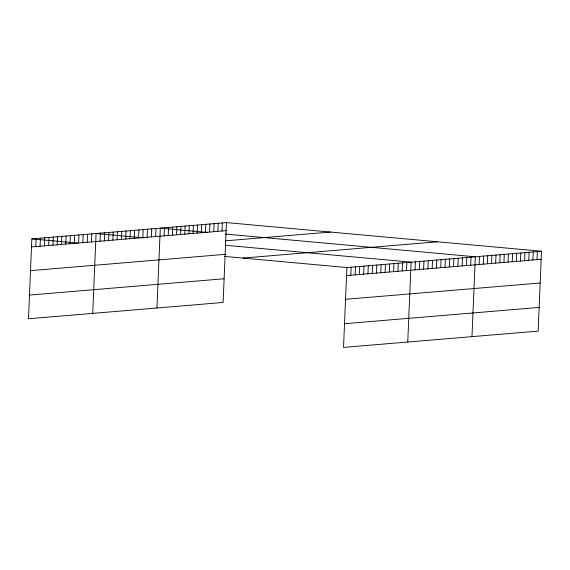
<?xml version="1.0" encoding="UTF-8"?>
<svg xmlns="http://www.w3.org/2000/svg" width="570" height="570" viewBox="0 0 570 570"><rect width="100%" height="100%" fill="white"/><g stroke="black" fill="none" stroke-linecap="round" stroke-linejoin="round"><path stroke-width="0.85" d="M226.468 222.599L31.849 238.887L28.5 318.751L223.119 302.463L226.468 222.599L541.5 251.249L538.151 331.113L343.532 347.401L346.881 267.537L541.5 251.249M35.789 246.589L36.131 238.531M40.071 246.233L40.413 238.174M44.353 245.869L44.695 237.811M48.635 245.513L48.977 237.455M52.917 245.157L53.252 237.099M57.2 244.794L57.534 236.735M61.482 244.437L61.817 236.379M65.764 244.081L66.099 236.023M70.046 243.718L70.381 235.659M74.328 243.362L74.663 235.303M78.61 243.005L78.945 234.947M82.892 242.649L83.227 234.591M87.174 242.286L87.509 234.227M91.449 241.929L91.791 233.871M92.725 313.379L96.074 233.515L143.989 237.868M100.014 241.21L100.356 233.151M104.296 240.854L104.638 232.795M108.578 240.497L108.92 232.439M112.86 240.141L113.195 232.083M117.142 239.778L117.477 231.719M121.424 239.421L121.759 231.363M125.706 239.065L126.041 231.007M129.989 238.702L130.323 230.643M134.271 238.345L134.606 230.287M138.553 237.989L138.888 229.931M142.835 237.626L143.17 229.567M147.117 237.27L147.452 229.211M151.392 236.913L151.734 228.855M155.674 236.557L156.016 228.499M156.95 308L160.298 228.135L207.402 232.417M164.096 235.852L164.431 227.793M168.228 235.503L168.57 227.444M172.368 235.161L172.703 227.102M176.501 234.811L176.843 226.753M180.64 234.462L180.975 226.404M184.773 234.12L185.108 226.062M188.905 233.771L189.247 225.713M193.045 233.429L193.38 225.371M197.177 233.08L197.519 225.022M201.317 232.731L201.652 224.673M205.449 232.389L205.791 224.331M209.589 232.04L209.924 223.982M213.721 231.698L214.064 223.639M217.861 231.349L218.196 223.29M221.994 231.007L222.329 222.948M350.821 275.239L351.163 267.18M355.103 274.875L355.445 266.817M359.385 274.519L359.727 266.461M363.667 274.163L364.009 266.105M367.949 273.799L368.291 265.741M372.231 273.443L372.573 265.385M376.514 273.087L376.848 265.029M380.796 272.724L381.13 264.665M385.078 272.367L385.413 264.309M389.36 272.011L389.695 263.953M393.642 271.655L393.977 263.596M397.924 271.291L398.259 263.233M402.206 270.935L402.541 262.877M406.488 270.579L406.823 262.521M407.757 342.029L411.105 262.157L225.136 245.25M415.046 269.859L415.387 261.801M419.328 269.503L419.67 261.445M423.61 269.147L423.952 261.089M427.892 268.784L428.234 260.725M432.174 268.427L432.516 260.369M436.456 268.071L436.791 260.013M440.738 267.708L441.073 259.649M445.02 267.351L445.355 259.293M449.303 266.995L449.637 258.937M453.585 266.632L453.92 258.573M457.867 266.276L458.202 258.217M462.149 265.919L462.484 257.861M466.431 265.563L466.766 257.505M470.713 265.2L471.048 257.141M471.981 336.649L475.33 256.785L225.271 234.049M479.128 264.494L479.463 256.436M483.26 264.152L483.602 256.094M487.4 263.803L487.735 255.745M491.532 263.461L491.874 255.403M495.672 263.112L496.007 255.054M499.805 262.763L500.147 254.705M503.944 262.421L504.279 254.363M508.077 262.072L508.411 254.013M512.209 261.73L512.551 253.671M516.349 261.381L516.684 253.322M520.481 261.039L520.823 252.98M524.621 260.69L524.956 252.631M528.753 260.34L529.095 252.282M532.893 259.998L533.228 251.94M537.026 259.649L537.368 251.591M31.507 246.945L226.126 230.658M225.72 240.818L330.429 232.054M30.516 270.643L225.136 254.355M242.92 258.082L437.539 241.794M29.49 295.06L224.11 278.766M346.546 275.595L541.165 259.307M345.548 299.293L540.168 282.998M344.529 323.703L539.149 307.415M31.849 238.887L77.328 243.027M224.509 256.407L346.881 267.537"/></g></svg>
